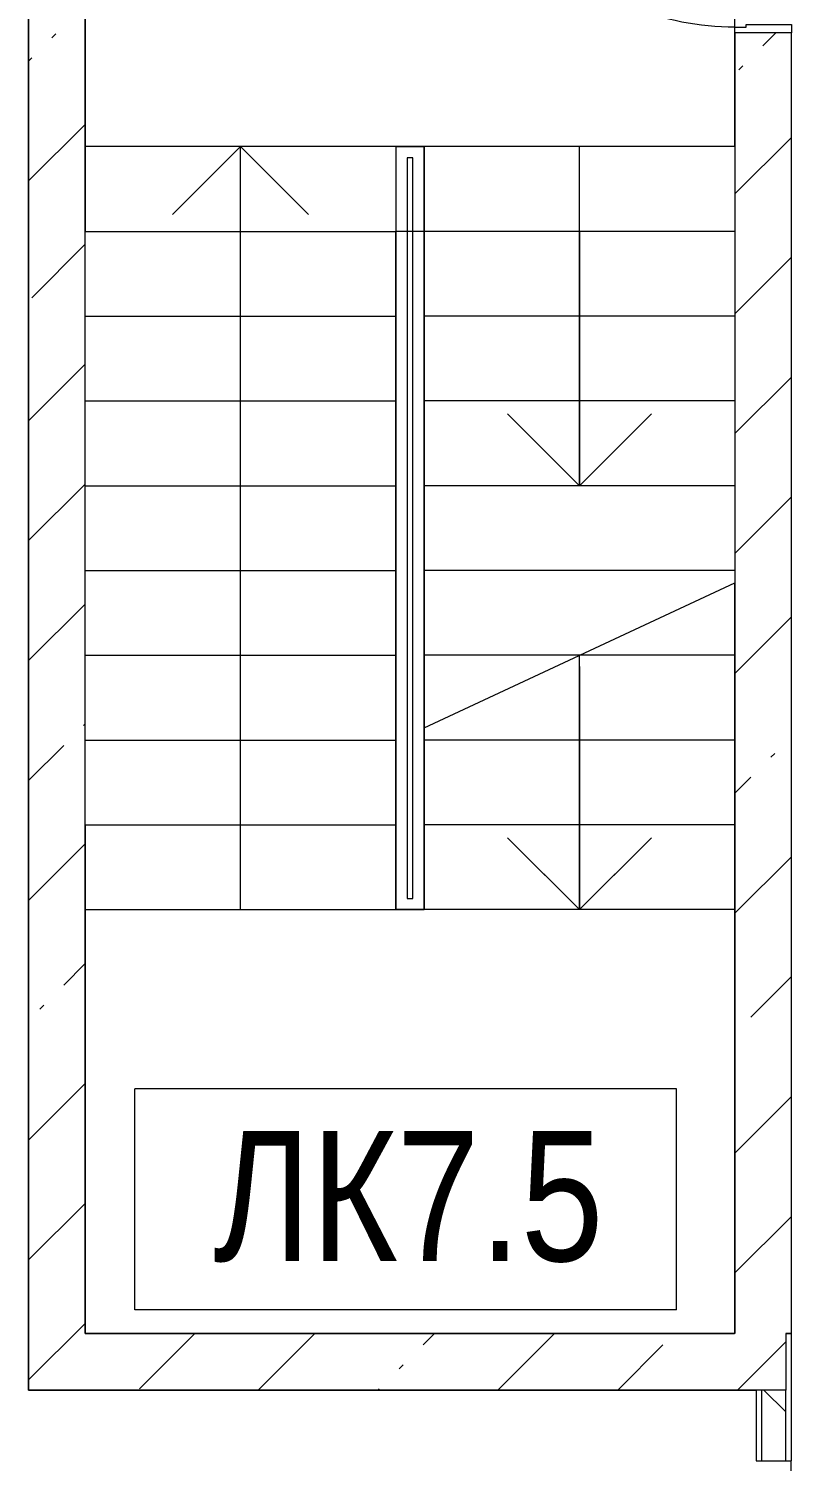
# Model space of a CAD drawing. Header units: millimetres. Extents: x 48966 to 155647, y -43515 to 26217.
# Drawn here: x 112632 to 115332, y -29785 to -24715 of the extents above; entities that cross this region are included whole.
import ezdxf

# ---------------------------------------------------------------- set-up
doc = ezdxf.new("R2010")
doc.units = ezdxf.units.MM
for name, color, linetype, lineweight in [('Двери', 7, 'Continuous', 9), ('Каркас_Импост', 7, 'Continuous', 9), ('Контуры', 7, 'Continuous', 9), ('Линии подступенков-1', 7, 'Continuous', 9), ('Линии свеса', 7, 'Continuous', 9), ('Марки вырезов', 7, 'Continuous', 9), ('Марки помещений', 7, 'Continuous', 9), ('Общие ребра', 7, 'Continuous', 9), ('Панель', 7, 'Continuous', 9), ('Перекрытия', 7, 'Continuous', 9), ('Стены-1', 7, 'Continuous', 18), ('Черная _1 сплошная', 7, 'Continuous', 9), ('Штриховка разреза-1', 7, 'Continuous', 9)]:
    doc.layers.add(name, color=color, linetype=linetype, lineweight=lineweight)
doc.styles.add('Arial Narrow_1', font='Arial Narrow.ttf', dxfattribs={"height": 460})
pattern_1 = [(45, (0, 0), (-424.264, 424.264), [600, -100, 20, -100]), (45, (0, 424), (-424.264, 424.264), [])]

# ---------------------------------------------------------------- blocks, each defined once
blk = doc.blocks.new('Дверь - Однопольная - ДВ1__21х10-7160078-План 5-го этажа на отм_ _12_600')
at = {"layer": 'Двери'}
for p, q in [((-479, -100), (-439, -100)), ((-479, -1058), (-479, -100)), ((-439, -100), (-439, -1058)), ((-439, -1058), (-479, -1058))]:
    blk.add_line(p, q, dxfattribs=at)
blk.add_arc((-479, -100), 958, 270, 0, dxfattribs=at)
at = {"layer": 'Каркас_Импост'}
for p, q in [((-500, 100), (-470, 100)), ((-500, -100), (-500, 100)), ((-470, 100), (-470, -60)), ((470, 100), (500, 100)), ((470, -60), (470, 100)), ((500, 100), (500, -100)), ((-480, -100), (-500, -100)), ((-480, -60), (-480, -100)), ((-470, -60), (-480, -60)), ((480, -60), (470, -60)), ((480, -100), (480, -60)), ((500, -100), (480, -100))]:
    blk.add_line(p, q, dxfattribs=at)
at = {"layer": 'Панель'}
for p, q in [((-439, -100), (-479, -100)), ((-479, -100), (-479, -1058)), ((-439, -1058), (-439, -100)), ((-479, -1058), (-439, -1058))]:
    blk.add_line(p, q, dxfattribs=at)
blk = doc.blocks.new('Марка помещения_Р - Марка помещения-4575829-План 5-го этажа на отм_ _12_600')
at = {"layer": 'Марки помещений'}
for p, q in [((-4.79375, -1.95625), (-4.79375, 1.95625)), ((4.79375, 1.95625), (-4.79375, 1.95625)), ((4.79375, -1.95625), (4.79375, 1.95625)), ((4.79375, -1.95625), (-4.79375, -1.95625))]:
    blk.add_line(p, q, dxfattribs=at)

msp = doc.modelspace()

# ---------------------------------------------------------------- hatches: boundary and pattern name
at = {"layer": 'Штриховка разреза-1'}
h = msp.add_hatch(dxfattribs=at)
h.set_pattern_fill('FP_2', color=256, style=0, pattern_type=2)
h.set_pattern_definition(pattern_1)
h.paths.add_polyline_path([(115131.6, -29332.9), (115331.6, -29332.9), (115331.6, -24730.4), (115131.6, -24730.4), (115131.6, -29330.9)], flags=0)
h.paths.add_polyline_path([(115131.6, -23730.4), (115331.6, -23730.4), (115331.6, -19832.9), (115131.6, -19832.9), (115131.6, -23632.9)], flags=0)
h = msp.add_hatch(dxfattribs=at)
h.set_pattern_fill('FP_2', color=256, style=0, pattern_type=2)
h.set_pattern_definition(pattern_1)
h.paths.add_polyline_path([(112831.6, -29532.9), (112831.6, -23632.9), (112631.6, -23632.9), (112631.6, -29532.9)], flags=0)
h = msp.add_hatch(dxfattribs=at)
h.set_pattern_fill('FP_2', color=256, style=0, pattern_type=2)
h.set_pattern_definition(pattern_1)
h.paths.add_polyline_path([(115311.6, -29532.9), (115311.6, -29332.9), (112831.6, -29332.9), (112831.6, -29532.9), (115226.6, -29532.9)], flags=0)
h = msp.add_hatch(dxfattribs=at)
h.set_pattern_fill('FP_3', color=256, style=0, pattern_type=2)
h.set_pattern_definition([(45, (0, 0), (-212.132, 212.132), []), (135, (0, 0), (-212.132, -212.132), [])])
h.paths.add_polyline_path([(115311.6, -29782.9), (115311.6, -29532.9), (115226.6, -29532.9), (115226.6, -29782.9)], flags=0)

# ---------------------------------------------------------------- linework, layer by layer
at = {"layer": 'Контуры'}
for p, q in [((112831.6, -23632.9), (112831.6, -25432.9)), ((112831.6, -23632.9), (112831.6, -25132.9)), ((112831.6, -23632.9), (112831.6, -24832.9)), ((112831.6, -23632.9), (112831.6, -25132.9)), ((112831.6, -23632.9), (112831.6, -25132.9)), ((112831.6, -23632.9), (112831.6, -25132.9)), ((115131.6, -25132.9), (115131.6, -23632.9)), ((112831.6, -28132.9), (112831.6, -24832.9)), ((112831.6, -27832.9), (112831.6, -25132.9)), ((112831.6, -27832.9), (112831.6, -25132.9)), ((112831.6, -27832.9), (112831.6, -25132.9)), ((112831.6, -27832.9), (112831.6, -25132.9)), ((113931.6, -25132.9), (114031.6, -25132.9)), ((113931.6, -25132.9), (114031.6, -25132.9)), ((115130.4, -25132.9), (114031.6, -25132.9)), ((114031.6, -25132.9), (114031.6, -27832.9)), ((115131.6, -25132.9), (115131.6, -26676.4)), ((112831.6, -25432.9), (113931.6, -25432.9)), ((112831.6, -27532.9), (112831.6, -25432.9)), ((113931.6, -27532.9), (113931.6, -25432.9)), ((112831.6, -27532.9), (112831.6, -29332.9)), ((112831.6, -27532.9), (113931.6, -27532.9)), ((113931.6, -27832.9), (113931.6, -27532.9)), ((112831.6, -27832.9), (112831.6, -29332.9)), ((112831.6, -27832.9), (112831.6, -29332.9)), ((112831.6, -27832.9), (112831.6, -29332.9)), ((112831.6, -27832.9), (112831.6, -29332.9)), ((114031.6, -27832.9), (113931.6, -27832.9)), ((114031.6, -27832.9), (113931.6, -27832.9)), ((114031.6, -27832.9), (113931.6, -27832.9)), ((114031.6, -27832.9), (113931.6, -27832.9)), ((115130.4, -27832.9), (114031.6, -27832.9)), ((115130.4, -27832.9), (114031.6, -27832.9)), ((112831.6, -28132.9), (112831.6, -29332.9)), ((112831.6, -29332.9), (115130.4, -29332.9)), ((112831.6, -29332.9), (115130.4, -29332.9)), ((112831.6, -29332.9), (115130.4, -29332.9)), ((112831.6, -29332.9), (115130.4, -29332.9)), ((112831.6, -29332.9), (115130.4, -29332.9)), ((112831.6, -29332.9), (115130.4, -29332.9))]:
    msp.add_line(p, q, dxfattribs=at)
at = {"layer": 'Линии подступенков-1'}
for p, q in [((115130.4, -25132.9), (114031.6, -25132.9)), ((115130.4, -25132.9), (114031.6, -25132.9)), ((115130.4, -25132.9), (114031.6, -25132.9)), ((115130.4, -25132.9), (114031.6, -25132.9)), ((115130.4, -25132.9), (114031.6, -25132.9)), ((112831.6, -25432.9), (113931.6, -25432.9)), ((112831.6, -25432.9), (113931.6, -25432.9)), ((112831.6, -25432.9), (113931.6, -25432.9)), ((112831.6, -25432.9), (113931.6, -25432.9)), ((112831.6, -25432.9), (113931.6, -25432.9)), ((112831.6, -25432.9), (113931.6, -25432.9)), ((115131.6, -25432.9), (114031.6, -25432.9)), ((115130.4, -25432.9), (114031.6, -25432.9)), ((115130.4, -25432.9), (114031.6, -25432.9)), ((115130.4, -25432.9), (114031.6, -25432.9)), ((115130.4, -25432.9), (114031.6, -25432.9)), ((115130.4, -25432.9), (114031.6, -25432.9)), ((115130.4, -25432.9), (114031.6, -25432.9)), ((112831.6, -25732.9), (113931.6, -25732.9)), ((112831.6, -25732.9), (113931.6, -25732.9)), ((112831.6, -25732.9), (113931.6, -25732.9)), ((112831.6, -25732.9), (113931.6, -25732.9)), ((112831.6, -25732.9), (113931.6, -25732.9)), ((112831.6, -25732.9), (113931.6, -25732.9)), ((115131.6, -25732.9), (114031.6, -25732.9)), ((115130.4, -25732.9), (114031.6, -25732.9)), ((115130.4, -25732.9), (114031.6, -25732.9)), ((115130.4, -25732.9), (114031.6, -25732.9)), ((115130.4, -25732.9), (114031.6, -25732.9)), ((115130.4, -25732.9), (114031.6, -25732.9)), ((115130.4, -25732.9), (114031.6, -25732.9)), ((112831.6, -26032.9), (113931.6, -26032.9)), ((112831.6, -26032.9), (113931.6, -26032.9)), ((112831.6, -26032.9), (113931.6, -26032.9)), ((112831.6, -26032.9), (113931.6, -26032.9)), ((112831.6, -26032.9), (113931.6, -26032.9)), ((112831.6, -26032.9), (113931.6, -26032.9)), ((115131.6, -26032.9), (114031.6, -26032.9)), ((115130.4, -26032.9), (114031.6, -26032.9)), ((115130.4, -26032.9), (114031.6, -26032.9)), ((115130.4, -26032.9), (114031.6, -26032.9)), ((115130.4, -26032.9), (114031.6, -26032.9)), ((115130.4, -26032.9), (114031.6, -26032.9)), ((115130.4, -26032.9), (114031.6, -26032.9)), ((112831.6, -26332.9), (113931.6, -26332.9)), ((112831.6, -26332.9), (113931.6, -26332.9)), ((112831.6, -26332.9), (113931.6, -26332.9)), ((112831.6, -26332.9), (113931.6, -26332.9)), ((112831.6, -26332.9), (113931.6, -26332.9)), ((112831.6, -26332.9), (113931.6, -26332.9)), ((115131.6, -26332.9), (114031.6, -26332.9)), ((115130.4, -26332.9), (114031.6, -26332.9)), ((115130.4, -26332.9), (114031.6, -26332.9)), ((115130.4, -26332.9), (114031.6, -26332.9)), ((115130.4, -26332.9), (114031.6, -26332.9)), ((115130.4, -26332.9), (114031.6, -26332.9)), ((115130.4, -26332.9), (114031.6, -26332.9)), ((112831.6, -26632.9), (113931.6, -26632.9)), ((112831.6, -26632.9), (113931.6, -26632.9)), ((112831.6, -26632.9), (113931.6, -26632.9)), ((112831.6, -26632.9), (113931.6, -26632.9)), ((112831.6, -26632.9), (113931.6, -26632.9)), ((112831.6, -26632.9), (113931.6, -26632.9)), ((115131.6, -26632.9), (114031.6, -26632.9)), ((115130.4, -26632.9), (114031.6, -26632.9)), ((115130.4, -26632.9), (114031.6, -26632.9)), ((115130.4, -26632.9), (114031.6, -26632.9)), ((115130.4, -26632.9), (114031.6, -26632.9)), ((115130.4, -26632.9), (114031.6, -26632.9)), ((115130.4, -26632.9), (114031.6, -26632.9)), ((112831.6, -26932.9), (113931.6, -26932.9)), ((112831.6, -26932.9), (113931.6, -26932.9)), ((112831.6, -26932.9), (113931.6, -26932.9)), ((112831.6, -26932.9), (113931.6, -26932.9)), ((112831.6, -26932.9), (113931.6, -26932.9)), ((112831.6, -26932.9), (113931.6, -26932.9)), ((114581.6, -26932.9), (114031.6, -26932.9)), ((115130.4, -26932.9), (114031.6, -26932.9)), ((115130.4, -26932.9), (114031.6, -26932.9)), ((115130.4, -26932.9), (114031.6, -26932.9)), ((115130.4, -26932.9), (114031.6, -26932.9)), ((115130.4, -26932.9), (114031.6, -26932.9)), ((115130.4, -26932.9), (114031.6, -26932.9)), ((112831.6, -27232.9), (113931.6, -27232.9)), ((112831.6, -27232.9), (113931.6, -27232.9)), ((112831.6, -27232.9), (113931.6, -27232.9)), ((112831.6, -27232.9), (113931.6, -27232.9)), ((112831.6, -27232.9), (113931.6, -27232.9)), ((112831.6, -27232.9), (113931.6, -27232.9)), ((115130.4, -27232.9), (114031.6, -27232.9)), ((115130.4, -27232.9), (114031.6, -27232.9)), ((115130.4, -27232.9), (114031.6, -27232.9)), ((115130.4, -27232.9), (114031.6, -27232.9)), ((115130.4, -27232.9), (114031.6, -27232.9)), ((115130.4, -27232.9), (114031.6, -27232.9)), ((112831.6, -27532.9), (113931.6, -27532.9)), ((112831.6, -27532.9), (113931.6, -27532.9)), ((112831.6, -27532.9), (113931.6, -27532.9)), ((112831.6, -27532.9), (113931.6, -27532.9)), ((112831.6, -27532.9), (113931.6, -27532.9)), ((112831.6, -27532.9), (113931.6, -27532.9)), ((115130.4, -27532.9), (114031.6, -27532.9)), ((115130.4, -27532.9), (114031.6, -27532.9)), ((115130.4, -27532.9), (114031.6, -27532.9)), ((115130.4, -27532.9), (114031.6, -27532.9)), ((115130.4, -27532.9), (114031.6, -27532.9)), ((115130.4, -27532.9), (114031.6, -27532.9)), ((115130.4, -27832.9), (114031.6, -27832.9)), ((115130.4, -27832.9), (114031.6, -27832.9)), ((115130.4, -27832.9), (114031.6, -27832.9)), ((115130.4, -27832.9), (114031.6, -27832.9)), ((115130.4, -27832.9), (114031.6, -27832.9)), ((115130.4, -27832.9), (114031.6, -27832.9))]:
    msp.add_line(p, q, dxfattribs=at)
at = {"layer": 'Линии свеса'}
for p, q in [((112831.6, -25432.9), (113931.6, -25432.9)), ((112831.6, -25432.9), (113931.6, -25432.9)), ((112831.6, -25432.9), (113931.6, -25432.9)), ((112831.6, -25432.9), (113931.6, -25432.9)), ((112831.6, -25432.9), (113931.6, -25432.9)), ((115131.6, -25432.9), (114031.6, -25432.9)), ((115130.4, -25432.9), (114031.6, -25432.9)), ((115130.4, -25432.9), (114031.6, -25432.9)), ((115130.4, -25432.9), (114031.6, -25432.9)), ((115130.4, -25432.9), (114031.6, -25432.9)), ((115130.4, -25432.9), (114031.6, -25432.9)), ((115130.4, -25432.9), (114031.6, -25432.9)), ((112831.6, -25732.9), (113931.6, -25732.9)), ((112831.6, -25732.9), (113931.6, -25732.9)), ((112831.6, -25732.9), (113931.6, -25732.9)), ((112831.6, -25732.9), (113931.6, -25732.9)), ((112831.6, -25732.9), (113931.6, -25732.9)), ((112831.6, -25732.9), (113931.6, -25732.9)), ((115131.6, -25732.9), (114031.6, -25732.9)), ((115130.4, -25732.9), (114031.6, -25732.9)), ((115130.4, -25732.9), (114031.6, -25732.9)), ((115130.4, -25732.9), (114031.6, -25732.9)), ((115130.4, -25732.9), (114031.6, -25732.9)), ((115130.4, -25732.9), (114031.6, -25732.9)), ((115130.4, -25732.9), (114031.6, -25732.9)), ((112831.6, -26032.9), (113931.6, -26032.9)), ((112831.6, -26032.9), (113931.6, -26032.9)), ((112831.6, -26032.9), (113931.6, -26032.9)), ((112831.6, -26032.9), (113931.6, -26032.9)), ((112831.6, -26032.9), (113931.6, -26032.9)), ((112831.6, -26032.9), (113931.6, -26032.9)), ((115131.6, -26032.9), (114031.6, -26032.9)), ((115130.4, -26032.9), (114031.6, -26032.9)), ((115130.4, -26032.9), (114031.6, -26032.9)), ((115130.4, -26032.9), (114031.6, -26032.9)), ((115130.4, -26032.9), (114031.6, -26032.9)), ((115130.4, -26032.9), (114031.6, -26032.9)), ((115130.4, -26032.9), (114031.6, -26032.9)), ((112831.6, -26332.9), (113931.6, -26332.9)), ((112831.6, -26332.9), (113931.6, -26332.9)), ((112831.6, -26332.9), (113931.6, -26332.9)), ((112831.6, -26332.9), (113931.6, -26332.9)), ((112831.6, -26332.9), (113931.6, -26332.9)), ((112831.6, -26332.9), (113931.6, -26332.9)), ((115131.6, -26332.9), (114031.6, -26332.9)), ((115130.4, -26332.9), (114031.6, -26332.9)), ((115130.4, -26332.9), (114031.6, -26332.9)), ((115130.4, -26332.9), (114031.6, -26332.9)), ((115130.4, -26332.9), (114031.6, -26332.9)), ((115130.4, -26332.9), (114031.6, -26332.9)), ((115130.4, -26332.9), (114031.6, -26332.9)), ((112831.6, -26632.9), (113931.6, -26632.9)), ((112831.6, -26632.9), (113931.6, -26632.9)), ((112831.6, -26632.9), (113931.6, -26632.9)), ((112831.6, -26632.9), (113931.6, -26632.9)), ((112831.6, -26632.9), (113931.6, -26632.9)), ((112831.6, -26632.9), (113931.6, -26632.9)), ((115131.6, -26632.9), (114031.6, -26632.9)), ((115130.4, -26632.9), (114031.6, -26632.9)), ((115130.4, -26632.9), (114031.6, -26632.9)), ((115130.4, -26632.9), (114031.6, -26632.9)), ((115130.4, -26632.9), (114031.6, -26632.9)), ((115130.4, -26632.9), (114031.6, -26632.9)), ((115130.4, -26632.9), (114031.6, -26632.9)), ((112831.6, -26932.9), (113931.6, -26932.9)), ((112831.6, -26932.9), (113931.6, -26932.9)), ((112831.6, -26932.9), (113931.6, -26932.9)), ((112831.6, -26932.9), (113931.6, -26932.9)), ((112831.6, -26932.9), (113931.6, -26932.9)), ((112831.6, -26932.9), (113931.6, -26932.9)), ((114581.6, -26932.9), (114031.6, -26932.9)), ((115130.4, -26932.9), (114031.6, -26932.9)), ((115130.4, -26932.9), (114031.6, -26932.9)), ((115130.4, -26932.9), (114031.6, -26932.9)), ((115130.4, -26932.9), (114031.6, -26932.9)), ((115130.4, -26932.9), (114031.6, -26932.9)), ((115130.4, -26932.9), (114031.6, -26932.9)), ((112831.6, -27232.9), (113931.6, -27232.9)), ((112831.6, -27232.9), (113931.6, -27232.9)), ((112831.6, -27232.9), (113931.6, -27232.9)), ((112831.6, -27232.9), (113931.6, -27232.9)), ((112831.6, -27232.9), (113931.6, -27232.9)), ((112831.6, -27232.9), (113931.6, -27232.9)), ((115130.4, -27232.9), (114031.6, -27232.9)), ((115130.4, -27232.9), (114031.6, -27232.9)), ((115130.4, -27232.9), (114031.6, -27232.9)), ((115130.4, -27232.9), (114031.6, -27232.9)), ((115130.4, -27232.9), (114031.6, -27232.9)), ((115130.4, -27232.9), (114031.6, -27232.9)), ((112831.6, -27532.9), (113931.6, -27532.9)), ((112831.6, -27532.9), (113931.6, -27532.9)), ((112831.6, -27532.9), (113931.6, -27532.9)), ((112831.6, -27532.9), (113931.6, -27532.9)), ((112831.6, -27532.9), (113931.6, -27532.9)), ((115130.4, -27532.9), (114031.6, -27532.9)), ((115130.4, -27532.9), (114031.6, -27532.9)), ((115130.4, -27532.9), (114031.6, -27532.9)), ((115130.4, -27532.9), (114031.6, -27532.9)), ((115130.4, -27532.9), (114031.6, -27532.9)), ((115130.4, -27532.9), (114031.6, -27532.9)), ((115130.4, -27832.9), (114031.6, -27832.9)), ((115130.4, -27832.9), (114031.6, -27832.9))]:
    msp.add_line(p, q, dxfattribs=at)
at = {"layer": 'Марки вырезов'}
msp.add_line((114031.6, -27189.3), (115131.6, -26676.4), dxfattribs=at)
at = {"layer": 'Общие ребра'}
for p, q in [((115131.6, -24730.4), (115131.6, -29330.9)), ((115331.6, -29332.9), (115331.6, -24730.4)), ((115311.6, -29332.9), (115331.6, -29332.9)), ((115331.6, -29332.9), (115311.6, -29332.9)), ((115311.6, -29332.9), (115311.6, -29532.9)), ((115226.6, -29532.9), (115206.6, -29532.9)), ((115226.6, -29782.9), (115226.6, -29532.9)), ((115311.6, -29532.9), (115226.6, -29532.9)), ((115311.6, -29782.9), (115311.6, -29532.9))]:
    msp.add_line(p, q, dxfattribs=at)
at = {"layer": 'Перекрытия'}
for p, q in [((112631.6, -29532.9), (112631.6, -23432.9)), ((115130.4, -26677), (115130.4, -29332.9)), ((115130.4, -29332.9), (112831.6, -29332.9)), ((115311.6, -29532.9), (112631.6, -29532.9)), ((115330.8, -31382.9), (115330.8, -29782.9))]:
    msp.add_line(p, q, dxfattribs=at)
at = {"layer": 'Стены-1'}
for p, q in [((112631.6, -23632.9), (112631.6, -29532.9)), ((112831.6, -29332.9), (112831.6, -23632.9)), ((115331.6, -24730.4), (115131.6, -24730.4)), ((115131.6, -29332.9), (112831.6, -29332.9)), ((115131.6, -29330.9), (115131.6, -29332.9)), ((115331.6, -29532.9), (115331.6, -29332.9)), ((112631.6, -29532.9), (112831.6, -29532.9)), ((112831.6, -29532.9), (115206.6, -29532.9)), ((115206.6, -29532.9), (115206.6, -29782.9)), ((115331.6, -29782.9), (115331.6, -29532.9)), ((115206.6, -29782.9), (115331.6, -29782.9))]:
    msp.add_line(p, q, dxfattribs=at)
at = {"layer": 'Черная _1 сплошная'}
for p, q in [((113931.6, -25132.9), (112831.6, -25132.9)), ((113381.6, -25132.9), (113141.2, -25373.3)), ((113381.6, -27832.9), (113381.6, -25132.9)), ((113381.6, -25132.9), (113622, -25373.3)), ((114031.6, -25132.9), (113931.6, -25132.9)), ((113931.6, -25132.9), (113931.6, -27832.9)), ((113931.6, -25132.9), (113931.6, -27832.9)), ((114031.6, -25132.9), (113931.6, -25132.9)), ((115131.6, -25132.9), (114031.6, -25132.9)), ((115131.6, -25132.9), (114031.6, -25132.9)), ((114031.6, -27832.9), (114031.6, -25132.9)), ((114031.6, -27832.9), (114031.6, -25132.9)), ((114581.6, -26332.9), (114581.6, -25132.9)), ((113971.6, -25172.9), (113971.6, -27792.9)), ((113991.6, -25172.9), (113971.6, -25172.9)), ((113991.6, -27792.9), (113991.6, -25172.9)), ((113381.6, -27832.9), (113381.6, -25432.9)), ((114031.6, -25432.9), (113931.6, -25432.9)), ((113931.6, -25432.9), (113931.6, -27832.9)), ((114031.6, -27832.9), (114031.6, -25432.9)), ((114581.6, -25432.9), (114581.6, -26332.9)), ((114581.6, -26332.9), (114327.1, -26078.3)), ((114581.6, -26332.9), (114341.2, -26092.5)), ((114581.6, -26332.9), (114836.2, -26078.3)), ((114581.6, -26332.9), (114822, -26092.5)), ((114581.6, -27832.9), (114581.6, -26932.9)), ((114581.6, -26972.9), (114581.6, -27832.9)), ((114581.6, -27832.9), (114327.1, -27578.3)), ((114581.6, -27832.9), (114836.2, -27578.3)), ((114581.6, -27832.9), (114341.2, -27592.5)), ((114581.6, -27832.9), (114822, -27592.5)), ((112831.6, -27832.9), (113931.6, -27832.9)), ((113931.6, -27832.9), (114031.6, -27832.9)), ((113931.6, -27832.9), (114031.6, -27832.9)), ((113931.6, -27832.9), (114031.6, -27832.9)), ((113971.6, -27792.9), (113991.6, -27792.9))]:
    msp.add_line(p, q, dxfattribs=at)

# ---------------------------------------------------------------- block references
at = {"layer": 'Двери', "rotation": 269.9999999999999}
msp.add_blockref('Дверь - Однопольная - ДВ1__21х10-7160078-План 5-го этажа на отм_ _12_600', (115231.6, -24230.4), dxfattribs=at)
at = {"layer": 'Марки помещений', "xscale": 199.9999999999999, "yscale": 199.9999999999999, "zscale": 199.9999999999999}
msp.add_blockref('Марка помещения_Р - Марка помещения-4575829-План 5-го этажа на отм_ _12_600', (113966.8, -28858.3), dxfattribs=at)

# ---------------------------------------------------------------- texts
at = {"layer": 'Марки помещений', "char_height": 460, "attachment_point": 1, "style": 'Arial Narrow_1'}
for s, insert, width in [('ЛК', (113285.9, -28616.4), 785.654), ('7.5', (113934.1, -28616.4), 881.856)]:
    msp.add_mtext(s, dxfattribs=dict(at, insert=insert, width=width))

doc.saveas('drawing.dxf')
